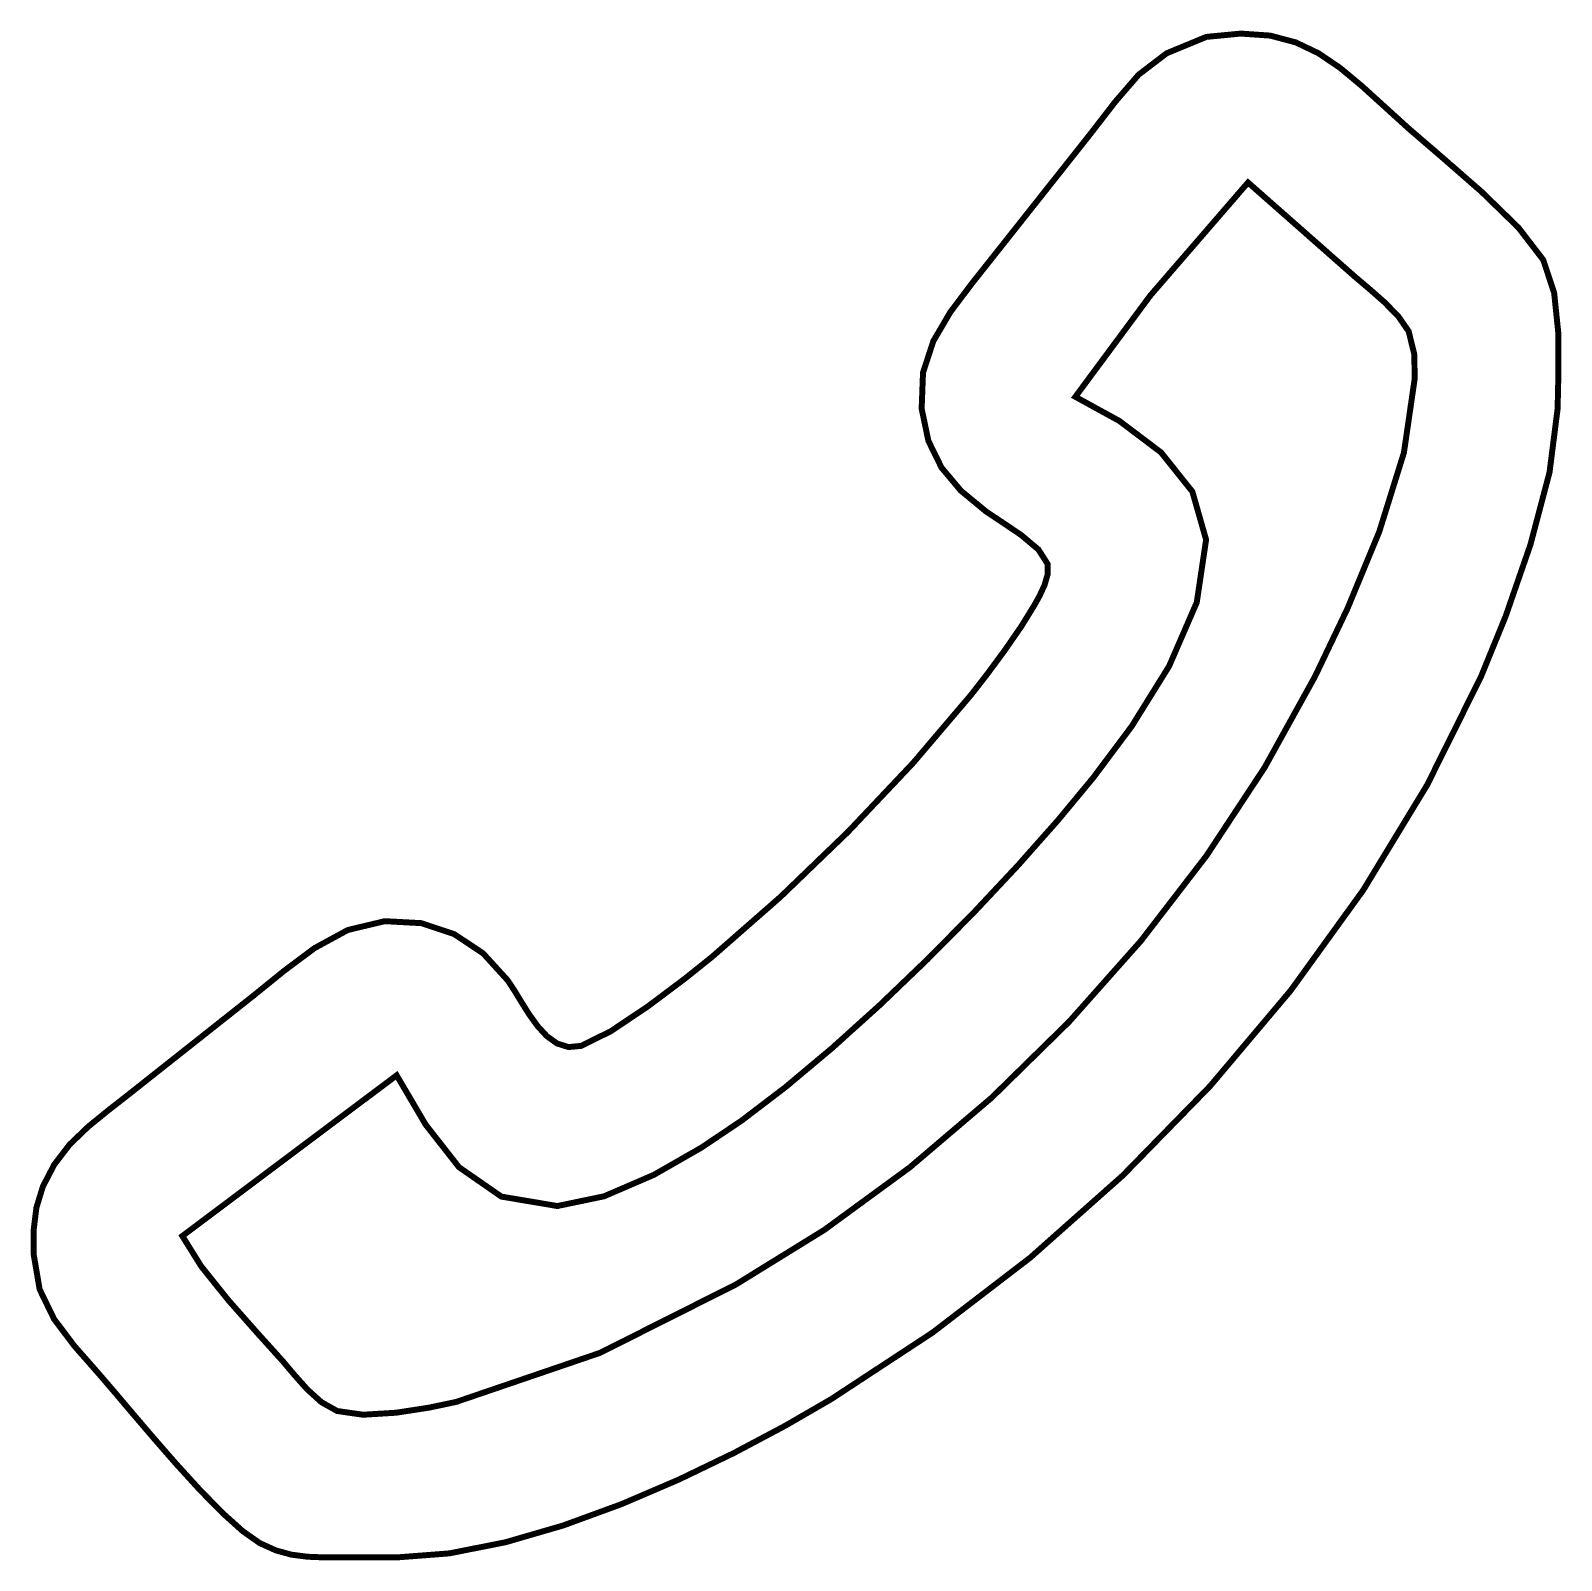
# Model space of a CAD drawing. Extents: x 0 to 3.57, y 0 to 3.57.
import ezdxf

# ---------------------------------------------------------------- set-up
doc = ezdxf.new("R2010")
doc.units = 0
doc.layers.get('0').update_dxf_attribs({"linetype": 'CONTINUOUS'})

msp = doc.modelspace()

# ---------------------------------------------------------------- linework, layer by layer
at = {"color": 0, "const_width": 0.0139}
for points in [[(3.2153, 3.341), (3.2926, 3.2745), (3.3852, 3.1936), (3.4712, 3.1099), (3.529, 3.0347), (3.5544, 2.9579), (3.5639, 2.8662), (3.5644, 2.772), (3.5625, 2.6875), (3.5437, 2.5392), (3.4991, 2.3703), (3.4415, 2.2038), (3.3839, 2.0625), (3.2579, 1.809), (3.109, 1.564), (2.9395, 1.3294), (2.7519, 1.1069), (2.5484, 0.8984), (2.3317, 0.706), (2.1041, 0.5314), (1.8681, 0.3764), (1.7607, 0.3142), (1.6412, 0.2507), (1.5129, 0.1888), (1.3791, 0.1314), (1.2431, 0.0816), (1.108, 0.0423), (0.9773, 0.0164), (0.8542, 0.0069), (0.6875, 0.0069), (0.6464, 0.0085), (0.6089, 0.0133), (0.5725, 0.0233), (0.5347, 0.0404), (0.4949, 0.0684), (0.4478, 0.1108), (0.3959, 0.1637), (0.3419, 0.2229), (0.2885, 0.284), (0.2382, 0.3429), (0.1937, 0.3955), (0.1576, 0.4375), (0.1023, 0.5004), (0.055, 0.5632), (0.0213, 0.6325), (0.0072, 0.7153), (0.0075, 0.7722), (0.0138, 0.8232), (0.0288, 0.8723), (0.0553, 0.9234), (0.0912, 0.9703), (0.1348, 1.0122), (0.1821, 1.0507), (0.2292, 1.0875), (0.5208, 1.3183), (0.5899, 1.3743), (0.6622, 1.4285), (0.7402, 1.471), (0.8264, 1.4916), (0.9115, 1.487), (0.9883, 1.4615), (1.0559, 1.4165), (1.1132, 1.3536), (1.1286, 1.3302), (1.1452, 1.3029), (1.1631, 1.2744), (1.1828, 1.247), (1.2044, 1.2235), (1.2284, 1.2062), (1.2551, 1.1978), (1.2847, 1.2006), (1.3539, 1.2349), (1.441, 1.2933), (1.5264, 1.3574), (1.5903, 1.4086), (1.749, 1.5477), (1.9074, 1.7003), (2.0585, 1.8602), (2.1951, 2.0208), (2.2321, 2.0685), (2.2723, 2.123), (2.3107, 2.1785), (2.3421, 2.2292), (2.3539, 2.2507), (2.3654, 2.2754), (2.3729, 2.3011), (2.3728, 2.3251), (2.3513, 2.3588), (2.3111, 2.3926), (2.2659, 2.4232), (2.2293, 2.4475), (2.1705, 2.496), (2.1253, 2.5499), (2.0946, 2.6125), (2.0789, 2.6875), (2.0821, 2.7717), (2.1061, 2.8451), (2.1457, 2.9127), (2.1958, 2.9792), (2.4708, 3.3264), (2.5309, 3.4041), (2.5852, 3.467), (2.6504, 3.5168), (2.7431, 3.5551), (2.8234, 3.5628), (2.8919, 3.5581), (2.9515, 3.5423), (3.005, 3.5167), (3.0553, 3.4825), (3.1052, 3.441), (3.1576, 3.3934), (3.2153, 3.341)], [(2.6122, 2.9514), (2.4375, 2.7153), (2.5404, 2.6587), (2.6373, 2.5855), (2.7105, 2.4939), (2.7425, 2.3819), (2.7207, 2.2355), (2.6562, 2.0867), (2.5691, 1.9466), (2.4792, 1.8264), (2.3967, 1.7269), (2.3028, 1.6209), (2.2003, 1.5116), (2.092, 1.4021), (1.981, 1.2956), (1.87, 1.1955), (1.7619, 1.1048), (1.6597, 1.0268), (1.5656, 0.9635), (1.4545, 0.8998), (1.3383, 0.8497), (1.2292, 0.8269), (1.0985, 0.8489), (0.9996, 0.9175), (0.9217, 1.017), (0.8542, 1.1319), (0.3542, 0.7569), (0.3981, 0.6864), (0.4612, 0.6076), (0.5293, 0.5305), (0.5882, 0.4653), (0.6157, 0.4327), (0.6458, 0.3989), (0.6788, 0.3691), (0.7153, 0.3486), (0.7758, 0.3399), (0.8529, 0.3446), (0.9306, 0.3566), (0.9931, 0.3698), (1.3287, 0.4843), (1.6458, 0.6439), (1.8517, 0.7711), (2.0512, 0.9171), (2.2422, 1.0797), (2.4226, 1.2566), (2.5904, 1.4456), (2.7434, 1.6444), (2.8794, 1.8508), (2.9965, 2.0625), (3.0723, 2.2212), (3.1466, 2.4009), (3.204, 2.585), (3.229, 2.7569), (3.2283, 2.8138), (3.215, 2.8681), (3.1913, 2.9024), (3.1587, 2.9359), (3.123, 2.9672), (3.0903, 2.9949), (2.8403, 3.2153), (2.6122, 2.9514)]]:
    msp.add_lwpolyline(points, close=True, dxfattribs=at)

doc.saveas('drawing.dxf')
